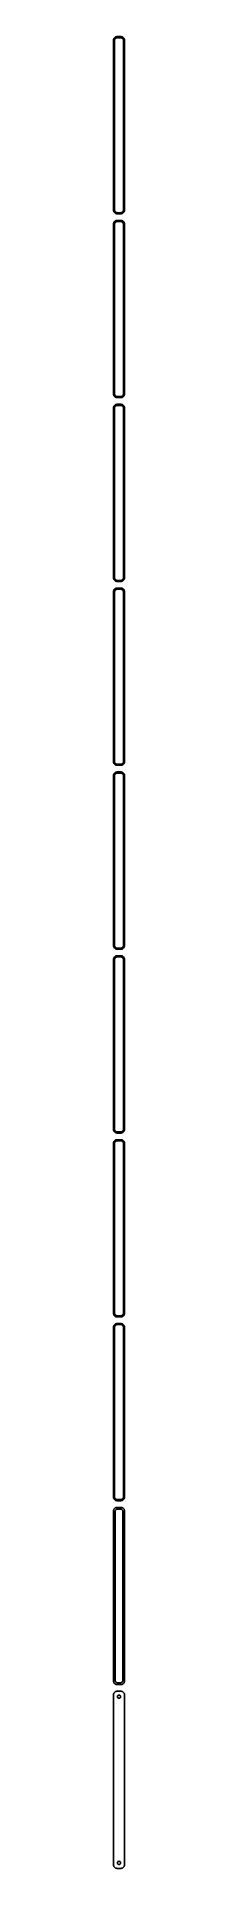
# Model space of a CAD drawing. Header units: metres. Extents: x -8 to 8, y 2370 to 4851.
import ezdxf

# ---------------------------------------------------------------- set-up
doc = ezdxf.new("R2010")
doc.units = ezdxf.units.M

msp = doc.modelspace()

# ---------------------------------------------------------------- linework, layer by layer
for p, q in [((-7.46057, 4846.63), (-7.5, 4846)), ((-7.5, 4846), (-7.5, 4616)), ((-7.34291, 4847.24), (-7.46057, 4846.63)), ((-7.14888, 4847.84), (-7.34291, 4847.24)), ((-6.88153, 4848.41), (-7.14888, 4847.84)), ((-6.54507, 4848.94), (-6.88153, 4848.41)), ((-6.14484, 4849.42), (-6.54507, 4848.94)), ((-5.68712, 4849.85), (-6.14484, 4849.42)), ((-6, 4845.5), (-5.96844, 4846)), ((-6, 4616.5), (-6, 4845.5)), ((-5.96844, 4846), (-5.87433, 4846.49)), ((-5.87433, 4846.49), (-5.7191, 4846.97)), ((-5.7191, 4846.97), (-5.50522, 4847.43)), ((-5.17912, 4850.22), (-5.68712, 4849.85)), ((-5.50522, 4847.43), (-5.23605, 4847.85)), ((-5.23605, 4847.85), (-4.91586, 4848.24)), ((-4.62889, 4850.52), (-5.17912, 4850.22)), ((-4.91586, 4848.24), (-4.54968, 4848.58)), ((-4.04507, 4850.76), (-4.62889, 4850.52)), ((-4.54968, 4848.58), (-4.1433, 4848.88)), ((-4.1433, 4848.88), (-3.70311, 4849.12)), ((-3.4369, 4850.91), (-4.04507, 4850.76)), ((-3.70311, 4849.12), (-3.23605, 4849.3)), ((-2.81395, 4850.99), (-3.4369, 4850.91)), ((-3.23605, 4849.3), (-2.74951, 4849.43)), ((2.81395, 4850.99), (-2.81395, 4850.99)), ((-2.74951, 4849.43), (-2.25116, 4849.49)), ((-2.25116, 4849.49), (2.25116, 4849.49)), ((2.25116, 4849.49), (2.74951, 4849.43)), ((2.74951, 4849.43), (3.23605, 4849.3)), ((3.4369, 4850.91), (2.81395, 4850.99)), ((3.23605, 4849.3), (3.70311, 4849.12)), ((4.04507, 4850.76), (3.4369, 4850.91)), ((3.70311, 4849.12), (4.1433, 4848.88)), ((4.62889, 4850.52), (4.04507, 4850.76)), ((4.1433, 4848.88), (4.54968, 4848.58)), ((4.54968, 4848.58), (4.91586, 4848.24)), ((5.17912, 4850.22), (4.62889, 4850.52)), ((4.91586, 4848.24), (5.23605, 4847.85)), ((5.68712, 4849.85), (5.17912, 4850.22)), ((5.23605, 4847.85), (5.50522, 4847.43)), ((5.50522, 4847.43), (5.7191, 4846.97)), ((6.14484, 4849.42), (5.68712, 4849.85)), ((5.7191, 4846.97), (5.87433, 4846.49)), ((5.87433, 4846.49), (5.96844, 4846)), ((5.96844, 4846), (6, 4845.5)), ((6, 4845.5), (6, 4616.5)), ((6.54507, 4848.94), (6.14484, 4849.42)), ((6.88153, 4848.41), (6.54507, 4848.94)), ((7.14888, 4847.84), (6.88153, 4848.41)), ((7.34291, 4847.24), (7.14888, 4847.84)), ((7.46057, 4846.63), (7.34291, 4847.24)), ((7.5, 4846), (7.46057, 4846.63)), ((7.5, 4616), (7.5, 4846)), ((-7.5, 4616), (-7.46057, 4615.37)), ((-7.46057, 4615.37), (-7.34291, 4614.76)), ((-7.34291, 4614.76), (-7.14888, 4614.16)), ((-5.96844, 4616), (-6, 4616.5)), ((-5.87433, 4615.51), (-5.96844, 4616)), ((-5.7191, 4615.03), (-5.87433, 4615.51)), ((-5.50522, 4614.57), (-5.7191, 4615.03)), ((5.7191, 4615.03), (5.50522, 4614.57)), ((5.87433, 4615.51), (5.7191, 4615.03)), ((5.96844, 4616), (5.87433, 4615.51)), ((6, 4616.5), (5.96844, 4616)), ((7.14888, 4614.16), (7.34291, 4614.76)), ((7.34291, 4614.76), (7.46057, 4615.37)), ((7.46057, 4615.37), (7.5, 4616)), ((-7.46057, 4597.63), (-7.5, 4597)), ((-7.5, 4597), (-7.5, 4367)), ((-7.34291, 4598.24), (-7.46057, 4597.63)), ((-7.14888, 4598.84), (-7.34291, 4598.24)), ((-7.14888, 4614.16), (-6.88153, 4613.59)), ((-6.88153, 4599.41), (-7.14888, 4598.84)), ((-6.88153, 4613.59), (-6.54507, 4613.06)), ((-6.54507, 4599.94), (-6.88153, 4599.41)), ((-6.54507, 4613.06), (-6.14484, 4612.58)), ((-6.14484, 4600.42), (-6.54507, 4599.94)), ((-6.14484, 4612.58), (-5.68712, 4612.15)), ((-5.68712, 4600.85), (-6.14484, 4600.42)), ((-6, 4596.5), (-5.96844, 4597)), ((-6, 4367.5), (-6, 4596.5)), ((-5.96844, 4597), (-5.87433, 4597.49)), ((-5.87433, 4597.49), (-5.7191, 4597.97)), ((-5.7191, 4597.97), (-5.50522, 4598.43)), ((-5.68712, 4612.15), (-5.17912, 4611.78)), ((-5.17912, 4601.22), (-5.68712, 4600.85)), ((-5.23605, 4614.15), (-5.50522, 4614.57)), ((-5.50522, 4598.43), (-5.23605, 4598.85)), ((-4.91586, 4613.76), (-5.23605, 4614.15)), ((-5.23605, 4598.85), (-4.91586, 4599.24)), ((-5.17912, 4611.78), (-4.62889, 4611.48)), ((-4.62889, 4601.52), (-5.17912, 4601.22)), ((-4.54968, 4613.42), (-4.91586, 4613.76)), ((-4.91586, 4599.24), (-4.54968, 4599.58)), ((-4.62889, 4611.48), (-4.04507, 4611.24)), ((-4.04507, 4601.76), (-4.62889, 4601.52)), ((-4.1433, 4613.12), (-4.54968, 4613.42)), ((-4.54968, 4599.58), (-4.1433, 4599.88)), ((-3.70311, 4612.88), (-4.1433, 4613.12)), ((-4.1433, 4599.88), (-3.70311, 4600.12)), ((-4.04507, 4611.24), (-3.4369, 4611.09)), ((-3.4369, 4601.91), (-4.04507, 4601.76)), ((-3.23605, 4612.7), (-3.70311, 4612.88)), ((-3.70311, 4600.12), (-3.23605, 4600.3)), ((-3.4369, 4611.09), (-2.81395, 4611.01)), ((-2.81395, 4601.99), (-3.4369, 4601.91)), ((-2.74951, 4612.57), (-3.23605, 4612.7)), ((-3.23605, 4600.3), (-2.74951, 4600.43)), ((-2.81395, 4611.01), (2.81395, 4611.01)), ((2.81395, 4601.99), (-2.81395, 4601.99)), ((-2.25116, 4612.51), (-2.74951, 4612.57)), ((-2.74951, 4600.43), (-2.25116, 4600.49)), ((2.25116, 4612.51), (-2.25116, 4612.51)), ((-2.25116, 4600.49), (2.25116, 4600.49)), ((2.74951, 4612.57), (2.25116, 4612.51)), ((2.25116, 4600.49), (2.74951, 4600.43)), ((3.23605, 4612.7), (2.74951, 4612.57)), ((2.74951, 4600.43), (3.23605, 4600.3)), ((2.81395, 4611.01), (3.4369, 4611.09)), ((3.4369, 4601.91), (2.81395, 4601.99)), ((3.70311, 4612.88), (3.23605, 4612.7)), ((3.23605, 4600.3), (3.70311, 4600.12)), ((3.4369, 4611.09), (4.04507, 4611.24)), ((4.04507, 4601.76), (3.4369, 4601.91)), ((4.1433, 4613.12), (3.70311, 4612.88)), ((3.70311, 4600.12), (4.1433, 4599.88)), ((4.04507, 4611.24), (4.62889, 4611.48)), ((4.62889, 4601.52), (4.04507, 4601.76)), ((4.54968, 4613.42), (4.1433, 4613.12)), ((4.1433, 4599.88), (4.54968, 4599.58)), ((4.91586, 4613.76), (4.54968, 4613.42)), ((4.54968, 4599.58), (4.91586, 4599.24)), ((4.62889, 4611.48), (5.17912, 4611.78)), ((5.17912, 4601.22), (4.62889, 4601.52)), ((5.23605, 4614.15), (4.91586, 4613.76)), ((4.91586, 4599.24), (5.23605, 4598.85)), ((5.17912, 4611.78), (5.68712, 4612.15)), ((5.68712, 4600.85), (5.17912, 4601.22)), ((5.50522, 4614.57), (5.23605, 4614.15)), ((5.23605, 4598.85), (5.50522, 4598.43)), ((5.50522, 4598.43), (5.7191, 4597.97)), ((5.68712, 4612.15), (6.14484, 4612.58)), ((6.14484, 4600.42), (5.68712, 4600.85)), ((5.7191, 4597.97), (5.87433, 4597.49)), ((5.87433, 4597.49), (5.96844, 4597)), ((5.96844, 4597), (6, 4596.5)), ((6, 4596.5), (6, 4367.5)), ((6.14484, 4612.58), (6.54507, 4613.06)), ((6.54507, 4599.94), (6.14484, 4600.42)), ((6.54507, 4613.06), (6.88153, 4613.59)), ((6.88153, 4599.41), (6.54507, 4599.94)), ((6.88153, 4613.59), (7.14888, 4614.16)), ((7.14888, 4598.84), (6.88153, 4599.41)), ((7.34291, 4598.24), (7.14888, 4598.84)), ((7.46057, 4597.63), (7.34291, 4598.24)), ((7.5, 4597), (7.46057, 4597.63)), ((7.5, 4367), (7.5, 4597)), ((-7.5, 4367), (-7.46057, 4366.37)), ((-5.96844, 4367), (-6, 4367.5)), ((-5.87433, 4366.51), (-5.96844, 4367)), ((5.96844, 4367), (5.87433, 4366.51)), ((6, 4367.5), (5.96844, 4367)), ((7.46057, 4366.37), (7.5, 4367)), ((-7.46057, 4348.63), (-7.5, 4348)), ((-7.5, 4348), (-7.5, 4118)), ((-7.46057, 4366.37), (-7.34291, 4365.76)), ((-7.34291, 4349.24), (-7.46057, 4348.63)), ((-7.34291, 4365.76), (-7.14888, 4365.16)), ((-7.14888, 4349.84), (-7.34291, 4349.24)), ((-7.14888, 4365.16), (-6.88153, 4364.59)), ((-6.88153, 4350.41), (-7.14888, 4349.84)), ((-6.88153, 4364.59), (-6.54507, 4364.06)), ((-6.54507, 4350.94), (-6.88153, 4350.41)), ((-6.54507, 4364.06), (-6.14484, 4363.58)), ((-6.14484, 4351.42), (-6.54507, 4350.94)), ((-6.14484, 4363.58), (-5.68712, 4363.15)), ((-5.68712, 4351.85), (-6.14484, 4351.42)), ((-6, 4347.5), (-5.96844, 4348)), ((-6, 4118.5), (-6, 4347.5)), ((-5.96844, 4348), (-5.87433, 4348.49)), ((-5.7191, 4366.03), (-5.87433, 4366.51)), ((-5.87433, 4348.49), (-5.7191, 4348.97)), ((-5.50522, 4365.57), (-5.7191, 4366.03)), ((-5.7191, 4348.97), (-5.50522, 4349.43)), ((-5.68712, 4363.15), (-5.17912, 4362.78)), ((-5.17912, 4352.22), (-5.68712, 4351.85)), ((-5.23605, 4365.15), (-5.50522, 4365.57)), ((-5.50522, 4349.43), (-5.23605, 4349.85)), ((-4.91586, 4364.76), (-5.23605, 4365.15)), ((-5.23605, 4349.85), (-4.91586, 4350.24)), ((-5.17912, 4362.78), (-4.62889, 4362.48)), ((-4.62889, 4352.52), (-5.17912, 4352.22)), ((-4.54968, 4364.42), (-4.91586, 4364.76)), ((-4.91586, 4350.24), (-4.54968, 4350.58)), ((-4.62889, 4362.48), (-4.04507, 4362.24)), ((-4.04507, 4352.76), (-4.62889, 4352.52)), ((-4.1433, 4364.12), (-4.54968, 4364.42)), ((-4.54968, 4350.58), (-4.1433, 4350.88)), ((-3.70311, 4363.88), (-4.1433, 4364.12)), ((-4.1433, 4350.88), (-3.70311, 4351.12)), ((-4.04507, 4362.24), (-3.4369, 4362.09)), ((-3.4369, 4352.91), (-4.04507, 4352.76)), ((-3.23605, 4363.7), (-3.70311, 4363.88)), ((-3.70311, 4351.12), (-3.23605, 4351.3)), ((-3.4369, 4362.09), (-2.81395, 4362.01)), ((-2.81395, 4352.99), (-3.4369, 4352.91)), ((-2.74951, 4363.57), (-3.23605, 4363.7)), ((-3.23605, 4351.3), (-2.74951, 4351.43)), ((-2.81395, 4362.01), (2.81395, 4362.01)), ((2.81395, 4352.99), (-2.81395, 4352.99)), ((-2.25116, 4363.51), (-2.74951, 4363.57)), ((-2.74951, 4351.43), (-2.25116, 4351.49)), ((2.25116, 4363.51), (-2.25116, 4363.51)), ((-2.25116, 4351.49), (2.25116, 4351.49)), ((2.74951, 4363.57), (2.25116, 4363.51)), ((2.25116, 4351.49), (2.74951, 4351.43)), ((3.23605, 4363.7), (2.74951, 4363.57)), ((2.74951, 4351.43), (3.23605, 4351.3)), ((2.81395, 4362.01), (3.4369, 4362.09)), ((3.4369, 4352.91), (2.81395, 4352.99)), ((3.70311, 4363.88), (3.23605, 4363.7)), ((3.23605, 4351.3), (3.70311, 4351.12)), ((3.4369, 4362.09), (4.04507, 4362.24)), ((4.04507, 4352.76), (3.4369, 4352.91)), ((4.1433, 4364.12), (3.70311, 4363.88)), ((3.70311, 4351.12), (4.1433, 4350.88)), ((4.04507, 4362.24), (4.62889, 4362.48)), ((4.62889, 4352.52), (4.04507, 4352.76)), ((4.54968, 4364.42), (4.1433, 4364.12)), ((4.1433, 4350.88), (4.54968, 4350.58)), ((4.91586, 4364.76), (4.54968, 4364.42)), ((4.54968, 4350.58), (4.91586, 4350.24)), ((4.62889, 4362.48), (5.17912, 4362.78)), ((5.17912, 4352.22), (4.62889, 4352.52)), ((5.23605, 4365.15), (4.91586, 4364.76)), ((4.91586, 4350.24), (5.23605, 4349.85)), ((5.17912, 4362.78), (5.68712, 4363.15)), ((5.68712, 4351.85), (5.17912, 4352.22)), ((5.50522, 4365.57), (5.23605, 4365.15)), ((5.23605, 4349.85), (5.50522, 4349.43)), ((5.7191, 4366.03), (5.50522, 4365.57)), ((5.50522, 4349.43), (5.7191, 4348.97)), ((5.68712, 4363.15), (6.14484, 4363.58)), ((6.14484, 4351.42), (5.68712, 4351.85)), ((5.87433, 4366.51), (5.7191, 4366.03)), ((5.7191, 4348.97), (5.87433, 4348.49)), ((5.87433, 4348.49), (5.96844, 4348)), ((5.96844, 4348), (6, 4347.5)), ((6, 4347.5), (6, 4118.5)), ((6.14484, 4363.58), (6.54507, 4364.06)), ((6.54507, 4350.94), (6.14484, 4351.42)), ((6.54507, 4364.06), (6.88153, 4364.59)), ((6.88153, 4350.41), (6.54507, 4350.94)), ((6.88153, 4364.59), (7.14888, 4365.16)), ((7.14888, 4349.84), (6.88153, 4350.41)), ((7.14888, 4365.16), (7.34291, 4365.76)), ((7.34291, 4349.24), (7.14888, 4349.84)), ((7.34291, 4365.76), (7.46057, 4366.37)), ((7.46057, 4348.63), (7.34291, 4349.24)), ((7.5, 4348), (7.46057, 4348.63)), ((7.5, 4118), (7.5, 4348)), ((-5.96844, 4118), (-6, 4118.5)), ((6, 4118.5), (5.96844, 4118)), ((-7.5, 4118), (-7.46057, 4117.37)), ((-7.46057, 4099.63), (-7.5, 4099)), ((-7.5, 4099), (-7.5, 3869)), ((-7.46057, 4117.37), (-7.34291, 4116.76)), ((-7.34291, 4100.24), (-7.46057, 4099.63)), ((-7.34291, 4116.76), (-7.14888, 4116.16)), ((-7.14888, 4100.84), (-7.34291, 4100.24)), ((-7.14888, 4116.16), (-6.88153, 4115.59)), ((-6.88153, 4101.41), (-7.14888, 4100.84)), ((-6.88153, 4115.59), (-6.54507, 4115.06)), ((-6.54507, 4101.94), (-6.88153, 4101.41)), ((-6.54507, 4115.06), (-6.14484, 4114.58)), ((-6.14484, 4102.42), (-6.54507, 4101.94)), ((-6.14484, 4114.58), (-5.68712, 4114.15)), ((-5.68712, 4102.85), (-6.14484, 4102.42)), ((-6, 4098.5), (-5.96844, 4099)), ((-6, 3869.5), (-6, 4098.5)), ((-5.87433, 4117.51), (-5.96844, 4118)), ((-5.96844, 4099), (-5.87433, 4099.49)), ((-5.7191, 4117.03), (-5.87433, 4117.51)), ((-5.87433, 4099.49), (-5.7191, 4099.97)), ((-5.50522, 4116.57), (-5.7191, 4117.03)), ((-5.7191, 4099.97), (-5.50522, 4100.43)), ((-5.68712, 4114.15), (-5.17912, 4113.78)), ((-5.17912, 4103.22), (-5.68712, 4102.85)), ((-5.23605, 4116.15), (-5.50522, 4116.57)), ((-5.50522, 4100.43), (-5.23605, 4100.85)), ((-4.91586, 4115.76), (-5.23605, 4116.15)), ((-5.23605, 4100.85), (-4.91586, 4101.24)), ((-5.17912, 4113.78), (-4.62889, 4113.48)), ((-4.62889, 4103.52), (-5.17912, 4103.22)), ((-4.54968, 4115.42), (-4.91586, 4115.76)), ((-4.91586, 4101.24), (-4.54968, 4101.58)), ((-4.62889, 4113.48), (-4.04507, 4113.24)), ((-4.04507, 4103.76), (-4.62889, 4103.52)), ((-4.1433, 4115.12), (-4.54968, 4115.42)), ((-4.54968, 4101.58), (-4.1433, 4101.88)), ((-3.70311, 4114.88), (-4.1433, 4115.12)), ((-4.1433, 4101.88), (-3.70311, 4102.12)), ((-4.04507, 4113.24), (-3.4369, 4113.09)), ((-3.4369, 4103.91), (-4.04507, 4103.76)), ((-3.23605, 4114.7), (-3.70311, 4114.88)), ((-3.70311, 4102.12), (-3.23605, 4102.3)), ((-3.4369, 4113.09), (-2.81395, 4113.01)), ((-2.81395, 4103.99), (-3.4369, 4103.91)), ((-2.74951, 4114.57), (-3.23605, 4114.7)), ((-3.23605, 4102.3), (-2.74951, 4102.43)), ((-2.81395, 4113.01), (2.81395, 4113.01)), ((2.81395, 4103.99), (-2.81395, 4103.99)), ((-2.25116, 4114.51), (-2.74951, 4114.57)), ((-2.74951, 4102.43), (-2.25116, 4102.49)), ((2.25116, 4114.51), (-2.25116, 4114.51)), ((-2.25116, 4102.49), (2.25116, 4102.49)), ((2.74951, 4114.57), (2.25116, 4114.51)), ((2.25116, 4102.49), (2.74951, 4102.43)), ((3.23605, 4114.7), (2.74951, 4114.57)), ((2.74951, 4102.43), (3.23605, 4102.3)), ((2.81395, 4113.01), (3.4369, 4113.09)), ((3.4369, 4103.91), (2.81395, 4103.99)), ((3.70311, 4114.88), (3.23605, 4114.7)), ((3.23605, 4102.3), (3.70311, 4102.12)), ((3.4369, 4113.09), (4.04507, 4113.24)), ((4.04507, 4103.76), (3.4369, 4103.91)), ((4.1433, 4115.12), (3.70311, 4114.88)), ((3.70311, 4102.12), (4.1433, 4101.88)), ((4.04507, 4113.24), (4.62889, 4113.48)), ((4.62889, 4103.52), (4.04507, 4103.76)), ((4.54968, 4115.42), (4.1433, 4115.12)), ((4.1433, 4101.88), (4.54968, 4101.58)), ((4.91586, 4115.76), (4.54968, 4115.42)), ((4.54968, 4101.58), (4.91586, 4101.24)), ((4.62889, 4113.48), (5.17912, 4113.78)), ((5.17912, 4103.22), (4.62889, 4103.52)), ((5.23605, 4116.15), (4.91586, 4115.76)), ((4.91586, 4101.24), (5.23605, 4100.85)), ((5.17912, 4113.78), (5.68712, 4114.15)), ((5.68712, 4102.85), (5.17912, 4103.22)), ((5.50522, 4116.57), (5.23605, 4116.15)), ((5.23605, 4100.85), (5.50522, 4100.43)), ((5.7191, 4117.03), (5.50522, 4116.57)), ((5.50522, 4100.43), (5.7191, 4099.97)), ((5.68712, 4114.15), (6.14484, 4114.58)), ((6.14484, 4102.42), (5.68712, 4102.85)), ((5.87433, 4117.51), (5.7191, 4117.03)), ((5.7191, 4099.97), (5.87433, 4099.49)), ((5.96844, 4118), (5.87433, 4117.51)), ((5.87433, 4099.49), (5.96844, 4099)), ((5.96844, 4099), (6, 4098.5)), ((6, 4098.5), (6, 3869.5)), ((6.14484, 4114.58), (6.54507, 4115.06)), ((6.54507, 4101.94), (6.14484, 4102.42)), ((6.54507, 4115.06), (6.88153, 4115.59)), ((6.88153, 4101.41), (6.54507, 4101.94)), ((6.88153, 4115.59), (7.14888, 4116.16)), ((7.14888, 4100.84), (6.88153, 4101.41)), ((7.14888, 4116.16), (7.34291, 4116.76)), ((7.34291, 4100.24), (7.14888, 4100.84)), ((7.34291, 4116.76), (7.46057, 4117.37)), ((7.46057, 4099.63), (7.34291, 4100.24)), ((7.46057, 4117.37), (7.5, 4118)), ((7.5, 4099), (7.46057, 4099.63)), ((7.5, 3869), (7.5, 4099)), ((-7.5, 3869), (-7.46057, 3868.37)), ((-7.46057, 3850.63), (-7.5, 3850)), ((-7.5, 3850), (-7.5, 3620)), ((-7.46057, 3868.37), (-7.34291, 3867.76)), ((-7.34291, 3851.24), (-7.46057, 3850.63)), ((-7.34291, 3867.76), (-7.14888, 3867.16)), ((-7.14888, 3851.84), (-7.34291, 3851.24)), ((-7.14888, 3867.16), (-6.88153, 3866.59)), ((-6.88153, 3852.41), (-7.14888, 3851.84)), ((-6.88153, 3866.59), (-6.54507, 3866.06)), ((-6.54507, 3852.94), (-6.88153, 3852.41)), ((-6.54507, 3866.06), (-6.14484, 3865.58)), ((-6.14484, 3853.42), (-6.54507, 3852.94)), ((-6.14484, 3865.58), (-5.68712, 3865.15)), ((-5.68712, 3853.85), (-6.14484, 3853.42)), ((-5.96844, 3869), (-6, 3869.5)), ((-6, 3849.5), (-5.96844, 3850)), ((-6, 3620.5), (-6, 3849.5)), ((-5.87433, 3868.51), (-5.96844, 3869)), ((-5.96844, 3850), (-5.87433, 3850.49)), ((-5.7191, 3868.03), (-5.87433, 3868.51)), ((-5.87433, 3850.49), (-5.7191, 3850.97)), ((-5.50522, 3867.57), (-5.7191, 3868.03)), ((-5.7191, 3850.97), (-5.50522, 3851.43)), ((-5.68712, 3865.15), (-5.17912, 3864.78)), ((-5.17912, 3854.22), (-5.68712, 3853.85)), ((-5.23605, 3867.15), (-5.50522, 3867.57)), ((-5.50522, 3851.43), (-5.23605, 3851.85)), ((-4.91586, 3866.76), (-5.23605, 3867.15)), ((-5.23605, 3851.85), (-4.91586, 3852.24)), ((-5.17912, 3864.78), (-4.62889, 3864.48)), ((-4.62889, 3854.52), (-5.17912, 3854.22)), ((-4.54968, 3866.42), (-4.91586, 3866.76)), ((-4.91586, 3852.24), (-4.54968, 3852.58)), ((-4.62889, 3864.48), (-4.04507, 3864.24)), ((-4.04507, 3854.76), (-4.62889, 3854.52)), ((-4.1433, 3866.12), (-4.54968, 3866.42)), ((-4.54968, 3852.58), (-4.1433, 3852.88)), ((-3.70311, 3865.88), (-4.1433, 3866.12)), ((-4.1433, 3852.88), (-3.70311, 3853.12)), ((-4.04507, 3864.24), (-3.4369, 3864.09)), ((-3.4369, 3854.91), (-4.04507, 3854.76)), ((-3.23605, 3865.7), (-3.70311, 3865.88)), ((-3.70311, 3853.12), (-3.23605, 3853.3)), ((-3.4369, 3864.09), (-2.81395, 3864.01)), ((-2.81395, 3854.99), (-3.4369, 3854.91)), ((-2.74951, 3865.57), (-3.23605, 3865.7)), ((-3.23605, 3853.3), (-2.74951, 3853.43)), ((-2.81395, 3864.01), (2.81395, 3864.01)), ((2.81395, 3854.99), (-2.81395, 3854.99)), ((-2.25116, 3865.51), (-2.74951, 3865.57)), ((-2.74951, 3853.43), (-2.25116, 3853.49)), ((2.25116, 3865.51), (-2.25116, 3865.51)), ((-2.25116, 3853.49), (2.25116, 3853.49)), ((2.74951, 3865.57), (2.25116, 3865.51)), ((2.25116, 3853.49), (2.74951, 3853.43)), ((3.23605, 3865.7), (2.74951, 3865.57)), ((2.74951, 3853.43), (3.23605, 3853.3)), ((2.81395, 3864.01), (3.4369, 3864.09)), ((3.4369, 3854.91), (2.81395, 3854.99)), ((3.70311, 3865.88), (3.23605, 3865.7)), ((3.23605, 3853.3), (3.70311, 3853.12)), ((3.4369, 3864.09), (4.04507, 3864.24)), ((4.04507, 3854.76), (3.4369, 3854.91)), ((4.1433, 3866.12), (3.70311, 3865.88)), ((3.70311, 3853.12), (4.1433, 3852.88)), ((4.04507, 3864.24), (4.62889, 3864.48)), ((4.62889, 3854.52), (4.04507, 3854.76)), ((4.54968, 3866.42), (4.1433, 3866.12)), ((4.1433, 3852.88), (4.54968, 3852.58)), ((4.91586, 3866.76), (4.54968, 3866.42)), ((4.54968, 3852.58), (4.91586, 3852.24)), ((4.62889, 3864.48), (5.17912, 3864.78)), ((5.17912, 3854.22), (4.62889, 3854.52)), ((5.23605, 3867.15), (4.91586, 3866.76)), ((4.91586, 3852.24), (5.23605, 3851.85)), ((5.17912, 3864.78), (5.68712, 3865.15)), ((5.68712, 3853.85), (5.17912, 3854.22)), ((5.50522, 3867.57), (5.23605, 3867.15)), ((5.23605, 3851.85), (5.50522, 3851.43)), ((5.7191, 3868.03), (5.50522, 3867.57)), ((5.50522, 3851.43), (5.7191, 3850.97)), ((5.68712, 3865.15), (6.14484, 3865.58)), ((6.14484, 3853.42), (5.68712, 3853.85)), ((5.87433, 3868.51), (5.7191, 3868.03)), ((5.7191, 3850.97), (5.87433, 3850.49)), ((5.96844, 3869), (5.87433, 3868.51)), ((5.87433, 3850.49), (5.96844, 3850)), ((6, 3869.5), (5.96844, 3869)), ((5.96844, 3850), (6, 3849.5)), ((6, 3849.5), (6, 3620.5)), ((6.14484, 3865.58), (6.54507, 3866.06)), ((6.54507, 3852.94), (6.14484, 3853.42)), ((6.54507, 3866.06), (6.88153, 3866.59)), ((6.88153, 3852.41), (6.54507, 3852.94)), ((6.88153, 3866.59), (7.14888, 3867.16)), ((7.14888, 3851.84), (6.88153, 3852.41)), ((7.14888, 3867.16), (7.34291, 3867.76)), ((7.34291, 3851.24), (7.14888, 3851.84)), ((7.34291, 3867.76), (7.46057, 3868.37)), ((7.46057, 3850.63), (7.34291, 3851.24)), ((7.46057, 3868.37), (7.5, 3869)), ((7.5, 3850), (7.46057, 3850.63)), ((7.5, 3620), (7.5, 3850)), ((-7.5, 3620), (-7.46057, 3619.37)), ((-7.46057, 3601.63), (-7.5, 3601)), ((-7.5, 3601), (-7.5, 3371)), ((-7.46057, 3619.37), (-7.34291, 3618.76)), ((-7.34291, 3602.24), (-7.46057, 3601.63)), ((-7.34291, 3618.76), (-7.14888, 3618.16)), ((-7.14888, 3602.84), (-7.34291, 3602.24)), ((-7.14888, 3618.16), (-6.88153, 3617.59)), ((-6.88153, 3603.41), (-7.14888, 3602.84)), ((-6.88153, 3617.59), (-6.54507, 3617.06)), ((-6.54507, 3603.94), (-6.88153, 3603.41)), ((-6.54507, 3617.06), (-6.14484, 3616.58)), ((-6.14484, 3604.42), (-6.54507, 3603.94)), ((-6.14484, 3616.58), (-5.68712, 3616.15)), ((-5.68712, 3604.85), (-6.14484, 3604.42)), ((-5.96844, 3620), (-6, 3620.5)), ((-6, 3600.5), (-5.96844, 3601)), ((-6, 3371.5), (-6, 3600.5)), ((-5.87433, 3619.51), (-5.96844, 3620)), ((-5.96844, 3601), (-5.87433, 3601.49)), ((-5.7191, 3619.03), (-5.87433, 3619.51)), ((-5.87433, 3601.49), (-5.7191, 3601.97)), ((-5.50522, 3618.57), (-5.7191, 3619.03)), ((-5.7191, 3601.97), (-5.50522, 3602.43)), ((-5.68712, 3616.15), (-5.17912, 3615.78)), ((-5.17912, 3605.22), (-5.68712, 3604.85)), ((-5.23605, 3618.15), (-5.50522, 3618.57)), ((-5.50522, 3602.43), (-5.23605, 3602.85)), ((-4.91586, 3617.76), (-5.23605, 3618.15)), ((-5.23605, 3602.85), (-4.91586, 3603.24)), ((-5.17912, 3615.78), (-4.62889, 3615.48)), ((-4.62889, 3605.52), (-5.17912, 3605.22)), ((-4.54968, 3617.42), (-4.91586, 3617.76)), ((-4.91586, 3603.24), (-4.54968, 3603.58)), ((-4.62889, 3615.48), (-4.04507, 3615.24)), ((-4.04507, 3605.76), (-4.62889, 3605.52)), ((-4.1433, 3617.12), (-4.54968, 3617.42)), ((-4.54968, 3603.58), (-4.1433, 3603.88)), ((-3.70311, 3616.88), (-4.1433, 3617.12)), ((-4.1433, 3603.88), (-3.70311, 3604.12)), ((-4.04507, 3615.24), (-3.4369, 3615.09)), ((-3.4369, 3605.91), (-4.04507, 3605.76)), ((-3.23605, 3616.7), (-3.70311, 3616.88)), ((-3.70311, 3604.12), (-3.23605, 3604.3)), ((-3.4369, 3615.09), (-2.81395, 3615.01)), ((-2.81395, 3605.99), (-3.4369, 3605.91)), ((-2.74951, 3616.57), (-3.23605, 3616.7)), ((-3.23605, 3604.3), (-2.74951, 3604.43)), ((-2.81395, 3615.01), (2.81395, 3615.01)), ((2.81395, 3605.99), (-2.81395, 3605.99)), ((-2.25116, 3616.51), (-2.74951, 3616.57)), ((-2.74951, 3604.43), (-2.25116, 3604.49)), ((2.25116, 3616.51), (-2.25116, 3616.51)), ((-2.25116, 3604.49), (2.25116, 3604.49)), ((2.74951, 3616.57), (2.25116, 3616.51)), ((2.25116, 3604.49), (2.74951, 3604.43)), ((3.23605, 3616.7), (2.74951, 3616.57)), ((2.74951, 3604.43), (3.23605, 3604.3)), ((2.81395, 3615.01), (3.4369, 3615.09)), ((3.4369, 3605.91), (2.81395, 3605.99)), ((3.70311, 3616.88), (3.23605, 3616.7)), ((3.23605, 3604.3), (3.70311, 3604.12)), ((3.4369, 3615.09), (4.04507, 3615.24)), ((4.04507, 3605.76), (3.4369, 3605.91)), ((4.1433, 3617.12), (3.70311, 3616.88)), ((3.70311, 3604.12), (4.1433, 3603.88)), ((4.04507, 3615.24), (4.62889, 3615.48)), ((4.62889, 3605.52), (4.04507, 3605.76)), ((4.54968, 3617.42), (4.1433, 3617.12)), ((4.1433, 3603.88), (4.54968, 3603.58)), ((4.91586, 3617.76), (4.54968, 3617.42)), ((4.54968, 3603.58), (4.91586, 3603.24)), ((4.62889, 3615.48), (5.17912, 3615.78)), ((5.17912, 3605.22), (4.62889, 3605.52)), ((5.23605, 3618.15), (4.91586, 3617.76)), ((4.91586, 3603.24), (5.23605, 3602.85)), ((5.17912, 3615.78), (5.68712, 3616.15)), ((5.68712, 3604.85), (5.17912, 3605.22)), ((5.50522, 3618.57), (5.23605, 3618.15)), ((5.23605, 3602.85), (5.50522, 3602.43)), ((5.7191, 3619.03), (5.50522, 3618.57)), ((5.50522, 3602.43), (5.7191, 3601.97)), ((5.68712, 3616.15), (6.14484, 3616.58)), ((6.14484, 3604.42), (5.68712, 3604.85)), ((5.87433, 3619.51), (5.7191, 3619.03)), ((5.7191, 3601.97), (5.87433, 3601.49)), ((5.96844, 3620), (5.87433, 3619.51)), ((5.87433, 3601.49), (5.96844, 3601)), ((6, 3620.5), (5.96844, 3620)), ((5.96844, 3601), (6, 3600.5)), ((6, 3600.5), (6, 3371.5)), ((6.14484, 3616.58), (6.54507, 3617.06)), ((6.54507, 3603.94), (6.14484, 3604.42)), ((6.54507, 3617.06), (6.88153, 3617.59)), ((6.88153, 3603.41), (6.54507, 3603.94)), ((6.88153, 3617.59), (7.14888, 3618.16)), ((7.14888, 3602.84), (6.88153, 3603.41)), ((7.14888, 3618.16), (7.34291, 3618.76)), ((7.34291, 3602.24), (7.14888, 3602.84)), ((7.34291, 3618.76), (7.46057, 3619.37)), ((7.46057, 3601.63), (7.34291, 3602.24)), ((7.46057, 3619.37), (7.5, 3620)), ((7.5, 3601), (7.46057, 3601.63)), ((7.5, 3371), (7.5, 3601)), ((-7.5, 3371), (-7.46057, 3370.37)), ((-7.46057, 3352.63), (-7.5, 3352)), ((-7.5, 3352), (-7.5, 3122)), ((-7.46057, 3370.37), (-7.34291, 3369.76)), ((-7.34291, 3353.24), (-7.46057, 3352.63)), ((-7.34291, 3369.76), (-7.14888, 3369.16)), ((-7.14888, 3353.84), (-7.34291, 3353.24)), ((-7.14888, 3369.16), (-6.88153, 3368.59)), ((-6.88153, 3354.41), (-7.14888, 3353.84)), ((-6.88153, 3368.59), (-6.54507, 3368.06)), ((-6.54507, 3354.94), (-6.88153, 3354.41)), ((-6.54507, 3368.06), (-6.14484, 3367.58)), ((-6.14484, 3355.42), (-6.54507, 3354.94)), ((-6.14484, 3367.58), (-5.68712, 3367.15)), ((-5.68712, 3355.85), (-6.14484, 3355.42)), ((-5.96844, 3371), (-6, 3371.5)), ((-6, 3351.5), (-5.96844, 3352)), ((-6, 3122.5), (-6, 3351.5)), ((-5.87433, 3370.51), (-5.96844, 3371)), ((-5.96844, 3352), (-5.87433, 3352.49)), ((-5.7191, 3370.03), (-5.87433, 3370.51)), ((-5.87433, 3352.49), (-5.7191, 3352.97)), ((-5.50522, 3369.57), (-5.7191, 3370.03)), ((-5.7191, 3352.97), (-5.50522, 3353.43)), ((-5.68712, 3367.15), (-5.17912, 3366.78)), ((-5.17912, 3356.22), (-5.68712, 3355.85)), ((-5.23605, 3369.15), (-5.50522, 3369.57)), ((-5.50522, 3353.43), (-5.23605, 3353.85)), ((-4.91586, 3368.76), (-5.23605, 3369.15)), ((-5.23605, 3353.85), (-4.91586, 3354.24)), ((-5.17912, 3366.78), (-4.62889, 3366.48)), ((-4.62889, 3356.52), (-5.17912, 3356.22)), ((-4.54968, 3368.42), (-4.91586, 3368.76)), ((-4.91586, 3354.24), (-4.54968, 3354.58)), ((-4.62889, 3366.48), (-4.04507, 3366.24)), ((-4.04507, 3356.76), (-4.62889, 3356.52)), ((-4.1433, 3368.12), (-4.54968, 3368.42)), ((-4.54968, 3354.58), (-4.1433, 3354.88)), ((-3.70311, 3367.88), (-4.1433, 3368.12)), ((-4.1433, 3354.88), (-3.70311, 3355.12)), ((-4.04507, 3366.24), (-3.4369, 3366.09)), ((-3.4369, 3356.91), (-4.04507, 3356.76)), ((-3.23605, 3367.7), (-3.70311, 3367.88)), ((-3.70311, 3355.12), (-3.23605, 3355.3)), ((-3.4369, 3366.09), (-2.81395, 3366.01)), ((-2.81395, 3356.99), (-3.4369, 3356.91)), ((-2.74951, 3367.57), (-3.23605, 3367.7)), ((-3.23605, 3355.3), (-2.74951, 3355.43)), ((-2.81395, 3366.01), (2.81395, 3366.01)), ((2.81395, 3356.99), (-2.81395, 3356.99)), ((-2.25116, 3367.51), (-2.74951, 3367.57)), ((-2.74951, 3355.43), (-2.25116, 3355.49)), ((2.25116, 3367.51), (-2.25116, 3367.51)), ((-2.25116, 3355.49), (2.25116, 3355.49)), ((2.74951, 3367.57), (2.25116, 3367.51)), ((2.25116, 3355.49), (2.74951, 3355.43)), ((3.23605, 3367.7), (2.74951, 3367.57)), ((2.74951, 3355.43), (3.23605, 3355.3)), ((2.81395, 3366.01), (3.4369, 3366.09)), ((3.4369, 3356.91), (2.81395, 3356.99)), ((3.70311, 3367.88), (3.23605, 3367.7)), ((3.23605, 3355.3), (3.70311, 3355.12)), ((3.4369, 3366.09), (4.04507, 3366.24)), ((4.04507, 3356.76), (3.4369, 3356.91)), ((4.1433, 3368.12), (3.70311, 3367.88)), ((3.70311, 3355.12), (4.1433, 3354.88)), ((4.04507, 3366.24), (4.62889, 3366.48)), ((4.62889, 3356.52), (4.04507, 3356.76)), ((4.54968, 3368.42), (4.1433, 3368.12)), ((4.1433, 3354.88), (4.54968, 3354.58)), ((4.91586, 3368.76), (4.54968, 3368.42)), ((4.54968, 3354.58), (4.91586, 3354.24)), ((4.62889, 3366.48), (5.17912, 3366.78)), ((5.17912, 3356.22), (4.62889, 3356.52)), ((5.23605, 3369.15), (4.91586, 3368.76)), ((4.91586, 3354.24), (5.23605, 3353.85)), ((5.17912, 3366.78), (5.68712, 3367.15)), ((5.68712, 3355.85), (5.17912, 3356.22)), ((5.50522, 3369.57), (5.23605, 3369.15)), ((5.23605, 3353.85), (5.50522, 3353.43)), ((5.7191, 3370.03), (5.50522, 3369.57)), ((5.50522, 3353.43), (5.7191, 3352.97)), ((5.68712, 3367.15), (6.14484, 3367.58)), ((6.14484, 3355.42), (5.68712, 3355.85)), ((5.87433, 3370.51), (5.7191, 3370.03)), ((5.7191, 3352.97), (5.87433, 3352.49)), ((5.96844, 3371), (5.87433, 3370.51)), ((5.87433, 3352.49), (5.96844, 3352)), ((6, 3371.5), (5.96844, 3371)), ((5.96844, 3352), (6, 3351.5)), ((6, 3351.5), (6, 3122.5)), ((6.14484, 3367.58), (6.54507, 3368.06)), ((6.54507, 3354.94), (6.14484, 3355.42)), ((6.54507, 3368.06), (6.88153, 3368.59)), ((6.88153, 3354.41), (6.54507, 3354.94)), ((6.88153, 3368.59), (7.14888, 3369.16)), ((7.14888, 3353.84), (6.88153, 3354.41)), ((7.14888, 3369.16), (7.34291, 3369.76)), ((7.34291, 3353.24), (7.14888, 3353.84)), ((7.34291, 3369.76), (7.46057, 3370.37)), ((7.46057, 3352.63), (7.34291, 3353.24)), ((7.46057, 3370.37), (7.5, 3371)), ((7.5, 3352), (7.46057, 3352.63)), ((7.5, 3122), (7.5, 3352)), ((-7.5, 3122), (-7.46057, 3121.37)), ((-7.46057, 3103.63), (-7.5, 3103)), ((-7.5, 3103), (-7.5, 2873)), ((-7.46057, 3121.37), (-7.34291, 3120.76)), ((-7.34291, 3104.24), (-7.46057, 3103.63)), ((-7.34291, 3120.76), (-7.14888, 3120.16)), ((-7.14888, 3104.84), (-7.34291, 3104.24)), ((-7.14888, 3120.16), (-6.88153, 3119.59)), ((-6.88153, 3105.41), (-7.14888, 3104.84)), ((-6.88153, 3119.59), (-6.54507, 3119.06)), ((-6.54507, 3105.94), (-6.88153, 3105.41)), ((-6.54507, 3119.06), (-6.14484, 3118.58)), ((-6.14484, 3106.42), (-6.54507, 3105.94)), ((-6.14484, 3118.58), (-5.68712, 3118.15)), ((-5.68712, 3106.85), (-6.14484, 3106.42)), ((-5.96844, 3122), (-6, 3122.5)), ((-6, 3102.5), (-5.96844, 3103)), ((-6, 2873.5), (-6, 3102.5)), ((-5.87433, 3121.51), (-5.96844, 3122)), ((-5.96844, 3103), (-5.87433, 3103.49)), ((-5.7191, 3121.03), (-5.87433, 3121.51)), ((-5.87433, 3103.49), (-5.7191, 3103.97)), ((-5.50522, 3120.57), (-5.7191, 3121.03)), ((-5.7191, 3103.97), (-5.50522, 3104.43)), ((-5.68712, 3118.15), (-5.17912, 3117.78)), ((-5.17912, 3107.22), (-5.68712, 3106.85)), ((-5.23605, 3120.15), (-5.50522, 3120.57)), ((-5.50522, 3104.43), (-5.23605, 3104.85)), ((-4.91586, 3119.76), (-5.23605, 3120.15)), ((-5.23605, 3104.85), (-4.91586, 3105.24)), ((-5.17912, 3117.78), (-4.62889, 3117.48)), ((-4.62889, 3107.52), (-5.17912, 3107.22)), ((-4.54968, 3119.42), (-4.91586, 3119.76)), ((-4.91586, 3105.24), (-4.54968, 3105.58)), ((-4.62889, 3117.48), (-4.04507, 3117.24)), ((-4.04507, 3107.76), (-4.62889, 3107.52)), ((-4.1433, 3119.12), (-4.54968, 3119.42)), ((-4.54968, 3105.58), (-4.1433, 3105.88)), ((-3.70311, 3118.88), (-4.1433, 3119.12)), ((-4.1433, 3105.88), (-3.70311, 3106.12)), ((-4.04507, 3117.24), (-3.4369, 3117.09)), ((-3.4369, 3107.91), (-4.04507, 3107.76)), ((-3.23605, 3118.7), (-3.70311, 3118.88)), ((-3.70311, 3106.12), (-3.23605, 3106.3)), ((-3.4369, 3117.09), (-2.81395, 3117.01)), ((-2.81395, 3107.99), (-3.4369, 3107.91)), ((-2.74951, 3118.57), (-3.23605, 3118.7)), ((-3.23605, 3106.3), (-2.74951, 3106.43)), ((-2.81395, 3117.01), (2.81395, 3117.01)), ((2.81395, 3107.99), (-2.81395, 3107.99)), ((-2.25116, 3118.51), (-2.74951, 3118.57)), ((-2.74951, 3106.43), (-2.25116, 3106.49)), ((2.25116, 3118.51), (-2.25116, 3118.51)), ((-2.25116, 3106.49), (2.25116, 3106.49)), ((2.74951, 3118.57), (2.25116, 3118.51)), ((2.25116, 3106.49), (2.74951, 3106.43)), ((3.23605, 3118.7), (2.74951, 3118.57)), ((2.74951, 3106.43), (3.23605, 3106.3)), ((2.81395, 3117.01), (3.4369, 3117.09)), ((3.4369, 3107.91), (2.81395, 3107.99)), ((3.70311, 3118.88), (3.23605, 3118.7)), ((3.23605, 3106.3), (3.70311, 3106.12)), ((3.4369, 3117.09), (4.04507, 3117.24)), ((4.04507, 3107.76), (3.4369, 3107.91)), ((4.1433, 3119.12), (3.70311, 3118.88)), ((3.70311, 3106.12), (4.1433, 3105.88)), ((4.04507, 3117.24), (4.62889, 3117.48)), ((4.62889, 3107.52), (4.04507, 3107.76)), ((4.54968, 3119.42), (4.1433, 3119.12)), ((4.1433, 3105.88), (4.54968, 3105.58)), ((4.91586, 3119.76), (4.54968, 3119.42)), ((4.54968, 3105.58), (4.91586, 3105.24)), ((4.62889, 3117.48), (5.17912, 3117.78)), ((5.17912, 3107.22), (4.62889, 3107.52)), ((5.23605, 3120.15), (4.91586, 3119.76)), ((4.91586, 3105.24), (5.23605, 3104.85)), ((5.17912, 3117.78), (5.68712, 3118.15)), ((5.68712, 3106.85), (5.17912, 3107.22)), ((5.50522, 3120.57), (5.23605, 3120.15)), ((5.23605, 3104.85), (5.50522, 3104.43)), ((5.7191, 3121.03), (5.50522, 3120.57)), ((5.50522, 3104.43), (5.7191, 3103.97)), ((5.68712, 3118.15), (6.14484, 3118.58)), ((6.14484, 3106.42), (5.68712, 3106.85)), ((5.87433, 3121.51), (5.7191, 3121.03)), ((5.7191, 3103.97), (5.87433, 3103.49)), ((5.96844, 3122), (5.87433, 3121.51)), ((5.87433, 3103.49), (5.96844, 3103)), ((6, 3122.5), (5.96844, 3122)), ((5.96844, 3103), (6, 3102.5)), ((6, 3102.5), (6, 2873.5)), ((6.14484, 3118.58), (6.54507, 3119.06)), ((6.54507, 3105.94), (6.14484, 3106.42)), ((6.54507, 3119.06), (6.88153, 3119.59)), ((6.88153, 3105.41), (6.54507, 3105.94)), ((6.88153, 3119.59), (7.14888, 3120.16)), ((7.14888, 3104.84), (6.88153, 3105.41)), ((7.14888, 3120.16), (7.34291, 3120.76)), ((7.34291, 3104.24), (7.14888, 3104.84)), ((7.34291, 3120.76), (7.46057, 3121.37)), ((7.46057, 3103.63), (7.34291, 3104.24)), ((7.46057, 3121.37), (7.5, 3122)), ((7.5, 3103), (7.46057, 3103.63)), ((7.5, 2873), (7.5, 3103)), ((-7.5, 2873), (-7.46057, 2872.37)), ((-7.46057, 2854.63), (-7.5, 2854)), ((-7.5, 2854), (-7.5, 2624)), ((-7.46057, 2872.37), (-7.34291, 2871.76)), ((-7.34291, 2855.24), (-7.46057, 2854.63)), ((-7.34291, 2871.76), (-7.14888, 2871.16)), ((-7.14888, 2855.84), (-7.34291, 2855.24)), ((-7.14888, 2871.16), (-6.88153, 2870.59)), ((-6.88153, 2856.41), (-7.14888, 2855.84)), ((-6.88153, 2870.59), (-6.54507, 2870.06)), ((-6.54507, 2856.94), (-6.88153, 2856.41)), ((-6.54507, 2870.06), (-6.14484, 2869.58)), ((-6.14484, 2857.42), (-6.54507, 2856.94)), ((-6.14484, 2869.58), (-5.68712, 2869.15)), ((-5.68712, 2857.85), (-6.14484, 2857.42)), ((-5.96844, 2873), (-6, 2873.5)), ((-5.87433, 2872.51), (-5.96844, 2873)), ((-5.7191, 2872.03), (-5.87433, 2872.51)), ((-5.50522, 2871.57), (-5.7191, 2872.03)), ((-5.68712, 2869.15), (-5.17912, 2868.78)), ((-5.17912, 2858.22), (-5.68712, 2857.85)), ((-5.23605, 2871.15), (-5.50522, 2871.57)), ((-4.91586, 2870.76), (-5.23605, 2871.15)), ((-5.17912, 2868.78), (-4.62889, 2868.48)), ((-4.62889, 2858.52), (-5.17912, 2858.22)), ((-5.11292, 2853.5), (-5.08836, 2853.89)), ((-5.11292, 2624.5), (-5.11292, 2853.5)), ((-5.08836, 2853.89), (-5.01512, 2854.27)), ((-5.01512, 2854.27), (-4.89432, 2854.65)), ((-4.54968, 2870.42), (-4.91586, 2870.76)), ((-4.89432, 2854.65), (-4.72786, 2855)), ((-4.72786, 2855), (-4.5184, 2855.33)), ((-4.62889, 2868.48), (-4.04507, 2868.24)), ((-4.04507, 2858.76), (-4.62889, 2858.52)), ((-4.1433, 2870.12), (-4.54968, 2870.42)), ((-4.5184, 2855.33), (-4.26921, 2855.63)), ((-4.26921, 2855.63), (-3.98424, 2855.9)), ((-3.70311, 2869.88), (-4.1433, 2870.12)), ((-4.04507, 2868.24), (-3.4369, 2868.09)), ((-3.4369, 2858.91), (-4.04507, 2858.76)), ((-3.98424, 2855.9), (-3.66798, 2856.13)), ((-3.23605, 2869.7), (-3.70311, 2869.88)), ((-3.66798, 2856.13), (-3.32541, 2856.32)), ((-3.4369, 2868.09), (-2.81395, 2868.01)), ((-2.81395, 2858.99), (-3.4369, 2858.91)), ((-3.32541, 2856.32), (-2.96194, 2856.46)), ((-2.74951, 2869.57), (-3.23605, 2869.7)), ((-2.96194, 2856.46), (-2.5833, 2856.56)), ((-2.81395, 2868.01), (2.81395, 2868.01)), ((2.81395, 2858.99), (-2.81395, 2858.99)), ((-2.25116, 2869.51), (-2.74951, 2869.57)), ((-2.5833, 2856.56), (-2.19545, 2856.61)), ((2.25116, 2869.51), (-2.25116, 2869.51)), ((-2.19545, 2856.61), (2.19545, 2856.61)), ((2.19545, 2856.61), (2.5833, 2856.56)), ((2.74951, 2869.57), (2.25116, 2869.51)), ((2.5833, 2856.56), (2.96194, 2856.46)), ((3.23605, 2869.7), (2.74951, 2869.57)), ((2.81395, 2868.01), (3.4369, 2868.09)), ((3.4369, 2858.91), (2.81395, 2858.99)), ((2.96194, 2856.46), (3.32541, 2856.32)), ((3.70311, 2869.88), (3.23605, 2869.7)), ((3.32541, 2856.32), (3.66798, 2856.13)), ((3.4369, 2868.09), (4.04507, 2868.24)), ((4.04507, 2858.76), (3.4369, 2858.91)), ((3.66798, 2856.13), (3.98424, 2855.9)), ((4.1433, 2870.12), (3.70311, 2869.88)), ((3.98424, 2855.9), (4.26921, 2855.63)), ((4.04507, 2868.24), (4.62889, 2868.48)), ((4.62889, 2858.52), (4.04507, 2858.76)), ((4.54968, 2870.42), (4.1433, 2870.12)), ((4.26921, 2855.63), (4.5184, 2855.33)), ((4.5184, 2855.33), (4.72786, 2855)), ((4.91586, 2870.76), (4.54968, 2870.42)), ((4.62889, 2868.48), (5.17912, 2868.78)), ((5.17912, 2858.22), (4.62889, 2858.52)), ((4.72786, 2855), (4.89432, 2854.65)), ((4.89432, 2854.65), (5.01512, 2854.27)), ((5.23605, 2871.15), (4.91586, 2870.76)), ((5.01512, 2854.27), (5.08836, 2853.89)), ((5.08836, 2853.89), (5.11292, 2853.5)), ((5.11292, 2853.5), (5.11292, 2624.5)), ((5.17912, 2868.78), (5.68712, 2869.15)), ((5.68712, 2857.85), (5.17912, 2858.22)), ((5.50522, 2871.57), (5.23605, 2871.15)), ((5.7191, 2872.03), (5.50522, 2871.57)), ((5.68712, 2869.15), (6.14484, 2869.58)), ((6.14484, 2857.42), (5.68712, 2857.85)), ((5.87433, 2872.51), (5.7191, 2872.03)), ((5.96844, 2873), (5.87433, 2872.51)), ((6, 2873.5), (5.96844, 2873)), ((6.14484, 2869.58), (6.54507, 2870.06)), ((6.54507, 2856.94), (6.14484, 2857.42)), ((6.54507, 2870.06), (6.88153, 2870.59)), ((6.88153, 2856.41), (6.54507, 2856.94)), ((6.88153, 2870.59), (7.14888, 2871.16)), ((7.14888, 2855.84), (6.88153, 2856.41)), ((7.14888, 2871.16), (7.34291, 2871.76)), ((7.34291, 2855.24), (7.14888, 2855.84)), ((7.34291, 2871.76), (7.46057, 2872.37)), ((7.46057, 2854.63), (7.34291, 2855.24)), ((7.46057, 2872.37), (7.5, 2873)), ((7.5, 2854), (7.46057, 2854.63)), ((7.5, 2624), (7.5, 2854)), ((-7.5, 2624), (-7.46057, 2623.37)), ((-7.46057, 2605.63), (-7.5, 2605)), ((-7.46057, 2623.37), (-7.34291, 2622.76)), ((-7.34291, 2606.24), (-7.46057, 2605.63)), ((-7.34291, 2622.76), (-7.14888, 2622.16)), ((-7.14888, 2606.84), (-7.34291, 2606.24)), ((-7.14888, 2622.16), (-6.88153, 2621.59)), ((-6.88153, 2607.41), (-7.14888, 2606.84)), ((-6.88153, 2621.59), (-6.54507, 2621.06)), ((-6.54507, 2607.94), (-6.88153, 2607.41)), ((-6.54507, 2621.06), (-6.14484, 2620.58)), ((-6.14484, 2608.42), (-6.54507, 2607.94)), ((-6.14484, 2620.58), (-5.68712, 2620.15)), ((-5.68712, 2608.85), (-6.14484, 2608.42)), ((-5.68712, 2620.15), (-5.17912, 2619.78)), ((-5.17912, 2609.22), (-5.68712, 2608.85)), ((-5.17912, 2619.78), (-4.62889, 2619.48)), ((-4.62889, 2609.52), (-5.17912, 2609.22)), ((-5.08836, 2624.11), (-5.11292, 2624.5)), ((-5.01512, 2623.73), (-5.08836, 2624.11)), ((-4.89432, 2623.35), (-5.01512, 2623.73)), ((-4.72786, 2623), (-4.89432, 2623.35)), ((-4.5184, 2622.67), (-4.72786, 2623)), ((-4.62889, 2619.48), (-4.04507, 2619.24)), ((-4.04507, 2609.76), (-4.62889, 2609.52)), ((-4.26921, 2622.37), (-4.5184, 2622.67)), ((-3.98424, 2622.1), (-4.26921, 2622.37)), ((-4.04507, 2619.24), (-3.4369, 2619.09)), ((-3.4369, 2609.91), (-4.04507, 2609.76)), ((-3.66798, 2621.87), (-3.98424, 2622.1)), ((-3.32541, 2621.68), (-3.66798, 2621.87)), ((-3.4369, 2619.09), (-2.81395, 2619.01)), ((-2.81395, 2609.99), (-3.4369, 2609.91)), ((-2.96194, 2621.54), (-3.32541, 2621.68)), ((-2.5833, 2621.44), (-2.96194, 2621.54)), ((-2.81395, 2619.01), (2.81395, 2619.01)), ((2.81395, 2609.99), (-2.81395, 2609.99)), ((-2.19545, 2621.39), (-2.5833, 2621.44)), ((2.19545, 2621.39), (-2.19545, 2621.39)), ((2.5833, 2621.44), (2.19545, 2621.39)), ((2.96194, 2621.54), (2.5833, 2621.44)), ((2.81395, 2619.01), (3.4369, 2619.09)), ((3.4369, 2609.91), (2.81395, 2609.99)), ((3.32541, 2621.68), (2.96194, 2621.54)), ((3.66798, 2621.87), (3.32541, 2621.68)), ((3.4369, 2619.09), (4.04507, 2619.24)), ((4.04507, 2609.76), (3.4369, 2609.91)), ((3.98424, 2622.1), (3.66798, 2621.87)), ((4.26921, 2622.37), (3.98424, 2622.1)), ((4.04507, 2619.24), (4.62889, 2619.48)), ((4.62889, 2609.52), (4.04507, 2609.76)), ((4.5184, 2622.67), (4.26921, 2622.37)), ((4.72786, 2623), (4.5184, 2622.67)), ((4.62889, 2619.48), (5.17912, 2619.78)), ((5.17912, 2609.22), (4.62889, 2609.52)), ((4.89432, 2623.35), (4.72786, 2623)), ((5.01512, 2623.73), (4.89432, 2623.35)), ((5.08836, 2624.11), (5.01512, 2623.73)), ((5.11292, 2624.5), (5.08836, 2624.11)), ((5.17912, 2619.78), (5.68712, 2620.15)), ((5.68712, 2608.85), (5.17912, 2609.22)), ((5.68712, 2620.15), (6.14484, 2620.58)), ((6.14484, 2608.42), (5.68712, 2608.85)), ((6.14484, 2620.58), (6.54507, 2621.06)), ((6.54507, 2607.94), (6.14484, 2608.42)), ((6.54507, 2621.06), (6.88153, 2621.59)), ((6.88153, 2607.41), (6.54507, 2607.94)), ((6.88153, 2621.59), (7.14888, 2622.16)), ((7.14888, 2606.84), (6.88153, 2607.41)), ((7.14888, 2622.16), (7.34291, 2622.76)), ((7.34291, 2606.24), (7.14888, 2606.84)), ((7.34291, 2622.76), (7.46057, 2623.37)), ((7.46057, 2605.63), (7.34291, 2606.24)), ((7.46057, 2623.37), (7.5, 2624)), ((7.5, 2605), (7.46057, 2605.63)), ((-7.5, 2605), (-7.5, 2375)), ((-2.13528, 2602.5), (-2.11845, 2602.77)), ((-2.11845, 2602.23), (-2.13528, 2602.5)), ((-2.11845, 2602.77), (-2.06821, 2603.03)), ((-2.06821, 2601.97), (-2.11845, 2602.23)), ((-2.06821, 2603.03), (-1.98534, 2603.29)), ((-1.98534, 2601.71), (-2.06821, 2601.97)), ((-1.98534, 2603.29), (-1.87117, 2603.53)), ((-1.87117, 2601.47), (-1.98534, 2601.71)), ((-1.87117, 2603.53), (-1.72748, 2603.76)), ((-1.72748, 2601.24), (-1.87117, 2601.47)), ((-1.72748, 2603.76), (-1.55655, 2603.96)), ((-1.55655, 2601.04), (-1.72748, 2601.24)), ((-1.55655, 2603.96), (-1.36108, 2604.15)), ((-1.36108, 2600.85), (-1.55655, 2601.04)), ((-1.36108, 2604.15), (-1.14413, 2604.3)), ((-1.14413, 2600.7), (-1.36108, 2600.85)), ((-1.14413, 2604.3), (-0.90915, 2604.43)), ((-0.90915, 2600.57), (-1.14413, 2600.7)), ((-0.90915, 2604.43), (-0.65984, 2604.53)), ((-0.65984, 2600.47), (-0.90915, 2600.57)), ((-0.65984, 2604.53), (-0.4001, 2604.6)), ((-0.4001, 2600.4), (-0.65984, 2600.47)), ((-0.4001, 2604.6), (-0.13406, 2604.63)), ((-0.13406, 2600.37), (-0.4001, 2600.4)), ((-0.13406, 2604.63), (0.13406, 2604.63)), ((0.13406, 2600.37), (-0.13406, 2600.37)), ((0.13406, 2604.63), (0.4001, 2604.6)), ((0.4001, 2600.4), (0.13406, 2600.37)), ((0.4001, 2604.6), (0.65984, 2604.53)), ((0.65984, 2600.47), (0.4001, 2600.4)), ((0.65984, 2604.53), (0.90915, 2604.43)), ((0.90915, 2600.57), (0.65984, 2600.47)), ((0.90915, 2604.43), (1.14413, 2604.3)), ((1.14413, 2600.7), (0.90915, 2600.57)), ((1.14413, 2604.3), (1.36108, 2604.15)), ((1.36108, 2600.85), (1.14413, 2600.7)), ((1.36108, 2604.15), (1.55655, 2603.96)), ((1.55655, 2601.04), (1.36108, 2600.85)), ((1.55655, 2603.96), (1.72748, 2603.76)), ((1.72748, 2601.24), (1.55655, 2601.04)), ((1.72748, 2603.76), (1.87117, 2603.53)), ((1.87117, 2601.47), (1.72748, 2601.24)), ((1.87117, 2603.53), (1.98534, 2603.29)), ((1.98534, 2601.71), (1.87117, 2601.47)), ((1.98534, 2603.29), (2.06821, 2603.03)), ((2.06821, 2601.97), (1.98534, 2601.71)), ((2.06821, 2603.03), (2.11845, 2602.77)), ((2.11845, 2602.23), (2.06821, 2601.97)), ((2.11845, 2602.77), (2.13528, 2602.5)), ((2.13528, 2602.5), (2.11845, 2602.23)), ((7.5, 2375), (7.5, 2605)), ((-7.5, 2375), (-7.46057, 2374.37)), ((-7.46057, 2374.37), (-7.34291, 2373.76)), ((-7.34291, 2373.76), (-7.14888, 2373.16)), ((-7.14888, 2373.16), (-6.88153, 2372.59)), ((-6.88153, 2372.59), (-6.54507, 2372.06)), ((-6.54507, 2372.06), (-6.14484, 2371.58)), ((-6.14484, 2371.58), (-5.68712, 2371.15)), ((-5.68712, 2371.15), (-5.17912, 2370.78)), ((-5.17912, 2370.78), (-4.62889, 2370.48)), ((-4.62889, 2370.48), (-4.04507, 2370.24)), ((-4.04507, 2370.24), (-3.4369, 2370.09)), ((-3.4369, 2370.09), (-2.81395, 2370.01)), ((-2.81395, 2370.01), (2.81395, 2370.01)), ((-2.13528, 2377.5), (-2.11845, 2377.77)), ((-2.11845, 2377.23), (-2.13528, 2377.5)), ((-2.11845, 2377.77), (-2.06821, 2378.03)), ((-2.06821, 2376.97), (-2.11845, 2377.23)), ((-2.06821, 2378.03), (-1.98534, 2378.29)), ((-1.98534, 2376.71), (-2.06821, 2376.97)), ((-1.98534, 2378.29), (-1.87117, 2378.53)), ((-1.87117, 2376.47), (-1.98534, 2376.71)), ((-1.87117, 2378.53), (-1.72748, 2378.76)), ((-1.72748, 2376.24), (-1.87117, 2376.47)), ((-1.72748, 2378.76), (-1.55655, 2378.96)), ((-1.55655, 2376.04), (-1.72748, 2376.24)), ((-1.55655, 2378.96), (-1.36108, 2379.15)), ((-1.36108, 2375.85), (-1.55655, 2376.04)), ((-1.36108, 2379.15), (-1.14413, 2379.3)), ((-1.14413, 2375.7), (-1.36108, 2375.85)), ((-1.14413, 2379.3), (-0.90915, 2379.43)), ((-0.90915, 2375.57), (-1.14413, 2375.7)), ((-0.90915, 2379.43), (-0.65984, 2379.53)), ((-0.65984, 2375.47), (-0.90915, 2375.57)), ((-0.65984, 2379.53), (-0.4001, 2379.6)), ((-0.4001, 2375.4), (-0.65984, 2375.47)), ((-0.4001, 2379.6), (-0.13406, 2379.63)), ((-0.13406, 2375.37), (-0.4001, 2375.4)), ((-0.13406, 2379.63), (0.13406, 2379.63)), ((0.13406, 2375.37), (-0.13406, 2375.37)), ((0.13406, 2379.63), (0.4001, 2379.6)), ((0.4001, 2375.4), (0.13406, 2375.37)), ((0.4001, 2379.6), (0.65984, 2379.53)), ((0.65984, 2375.47), (0.4001, 2375.4)), ((0.65984, 2379.53), (0.90915, 2379.43)), ((0.90915, 2375.57), (0.65984, 2375.47)), ((0.90915, 2379.43), (1.14413, 2379.3)), ((1.14413, 2375.7), (0.90915, 2375.57)), ((1.14413, 2379.3), (1.36108, 2379.15)), ((1.36108, 2375.85), (1.14413, 2375.7)), ((1.36108, 2379.15), (1.55655, 2378.96)), ((1.55655, 2376.04), (1.36108, 2375.85)), ((1.55655, 2378.96), (1.72748, 2378.76)), ((1.72748, 2376.24), (1.55655, 2376.04)), ((1.72748, 2378.76), (1.87117, 2378.53)), ((1.87117, 2376.47), (1.72748, 2376.24)), ((1.87117, 2378.53), (1.98534, 2378.29)), ((1.98534, 2376.71), (1.87117, 2376.47)), ((1.98534, 2378.29), (2.06821, 2378.03)), ((2.06821, 2376.97), (1.98534, 2376.71)), ((2.06821, 2378.03), (2.11845, 2377.77)), ((2.11845, 2377.23), (2.06821, 2376.97)), ((2.11845, 2377.77), (2.13528, 2377.5)), ((2.13528, 2377.5), (2.11845, 2377.23)), ((2.81395, 2370.01), (3.4369, 2370.09)), ((3.4369, 2370.09), (4.04507, 2370.24)), ((4.04507, 2370.24), (4.62889, 2370.48)), ((4.62889, 2370.48), (5.17912, 2370.78)), ((5.17912, 2370.78), (5.68712, 2371.15)), ((5.68712, 2371.15), (6.14484, 2371.58)), ((6.14484, 2371.58), (6.54507, 2372.06)), ((6.54507, 2372.06), (6.88153, 2372.59)), ((6.88153, 2372.59), (7.14888, 2373.16)), ((7.14888, 2373.16), (7.34291, 2373.76)), ((7.34291, 2373.76), (7.46057, 2374.37)), ((7.46057, 2374.37), (7.5, 2375))]:
    msp.add_line(p, q)

doc.saveas('drawing.dxf')
